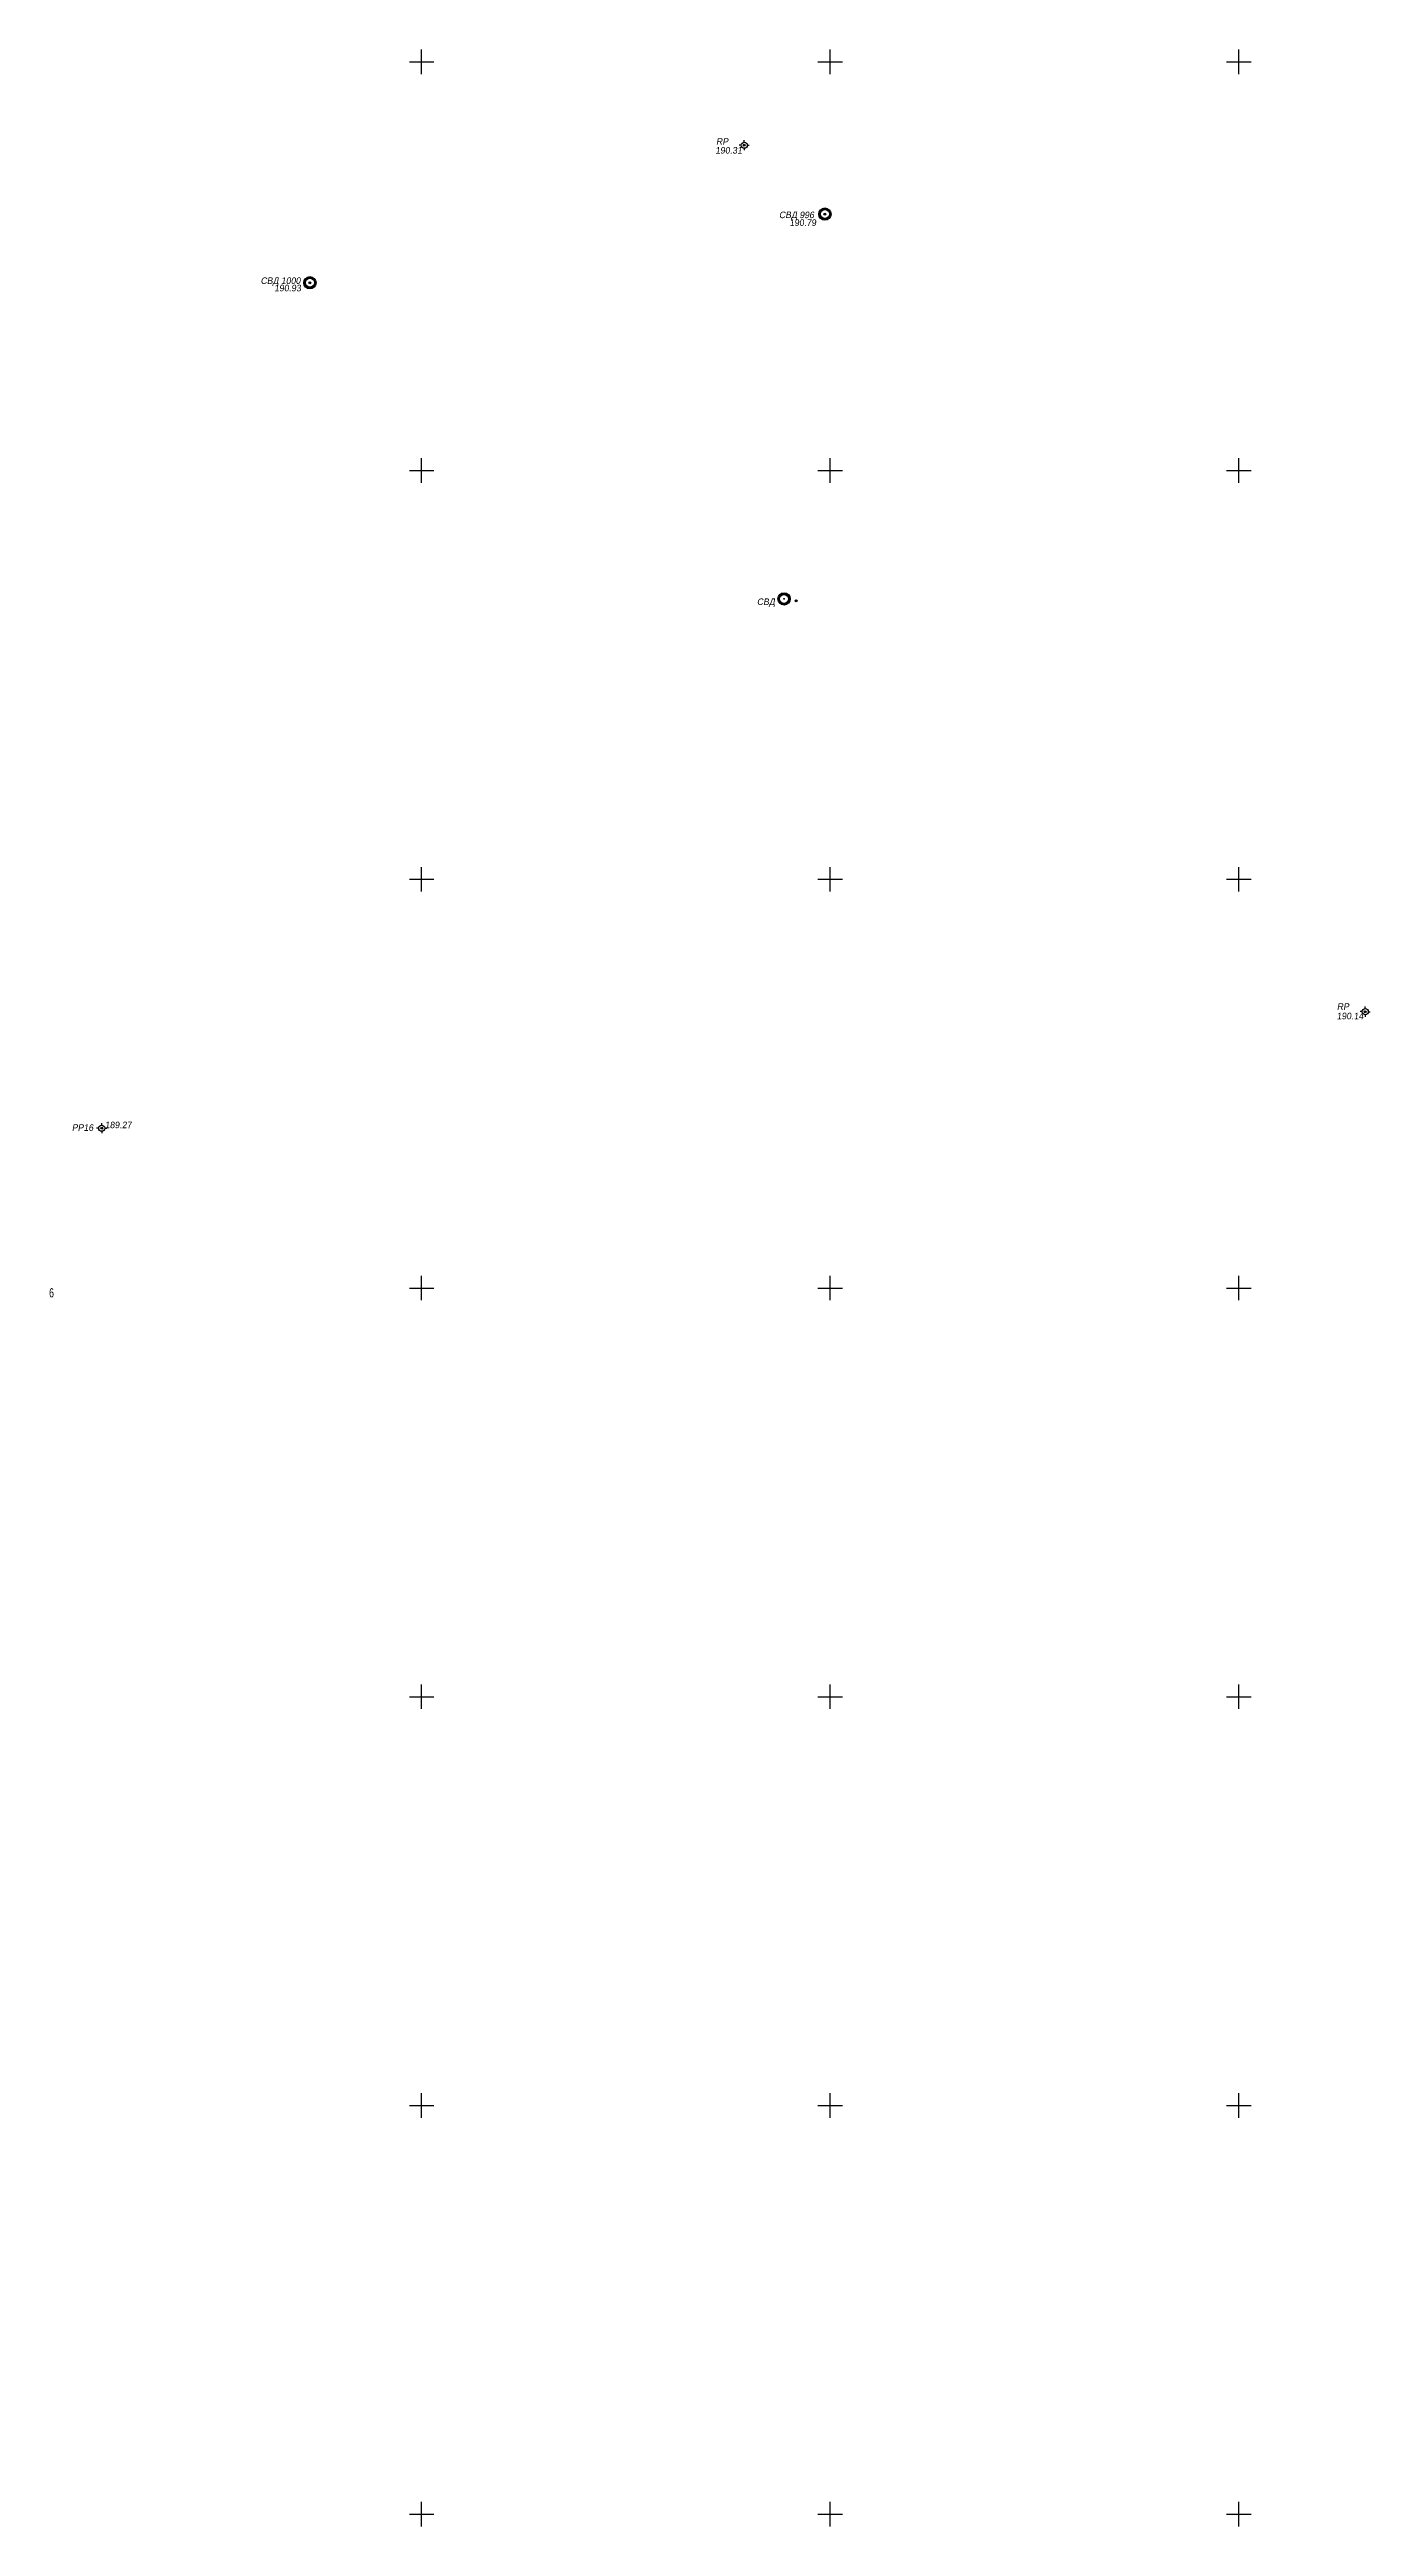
# Model space of a CAD drawing. Header units: millimetres. Extents: x 3233000 to 6468300, y 5635132 to 11269398.
# Drawn here: x 3234018 to 3234664, y 5635194 to 5636406 of the extents above; entities that cross this region are included whole.
import ezdxf
from ezdxf.enums import TextEntityAlignment as Align

# ---------------------------------------------------------------- set-up
doc = ezdxf.new("R2010")
doc.units = ezdxf.units.MM
doc.header["$LTSCALE"] = 2
doc.header["$PDMODE"] = 32
doc.header["$PDSIZE"] = 0.3
doc.linetypes.add('DASHED2', pattern=[9.525, 6.35, -3.175])
for name, color, linetype in [('POINT_OBJ', 7, 'Continuous'), ('ВЫСОТЫ', 7, 'Continuous'), ('ИМЕНА', 7, 'Continuous'), ('кресты', 7, 'Continuous'), ('ПИКЕТЫ', 7, 'Continuous'), ('ПРОМЫШЛЕННЫЕ', 7, 'Continuous'), ('ПУНКТЫ', 7, 'Continuous'), ('ТОКА_СТ', 1, 'Continuous')]:
    doc.layers.add(name, color=color, linetype=linetype)
doc.styles.add('grad', font='grad.shx')
doc.styles.add('universw', font='universw.shx', dxfattribs={"oblique": 10})
doc.styles.add('user', font='symeteo.shx', dxfattribs={"height": 2.5})

# ---------------------------------------------------------------- blocks, each defined once
blk = doc.blocks.new('piket')
at = {"layer": 'ПИКЕТЫ', "linetype": 'Continuous'}
h = blk.add_hatch(color=7, dxfattribs=at)
edge = h.paths.add_edge_path()
edge.add_arc((0, 0), 0.3, 0, 360)
at = {"layer": 'ПИКЕТЫ', "color": 7, "linetype": 'Continuous'}
blk.add_circle((0, 0), 0.3, dxfattribs=at)
at = {"layer": 'ВЫСОТЫ', "style": 'universw', "oblique": 6}
blk.add_attdef('H', (1.88, -0.23), '', height=2, dxfattribs=at)
at = {"layer": 'ИМЕНА', "style": 'universw', "oblique": 10}
blk.add_attdef('NAME', text='', height=2, dxfattribs=at).set_placement((0, 2.37), align=Align.CENTER)
at = {"layer": 'ТОКА_СТ', "style": 'universw', "oblique": 6, "flags": 1}
blk.add_attdef('POINT', text='', height=2, dxfattribs=at).set_placement((0, -2.79), align=Align.CENTER)
blk = doc.blocks.new('89_1')
h = blk.add_hatch(color=256)
h.paths.add_polyline_path([(-1.5, 0, 1), (1.5, 0, 1)])
h.paths.add_polyline_path([(1.1, 0, -1), (-1.1, 0, -1)], flags=16)
h.paths.add_polyline_path([(0.06, 0, -1), (-0.06, 0, -1)], flags=0)
for radius in [1.5, 1.1, 0.0622]:
    blk.add_circle((0, 0), radius)
at = {"color": 7, "linetype": 'Continuous', "style": 'user', "flags": 8}
blk.add_attdef('ddddd', (2.53, -1.14), '', height=2.5, dxfattribs=at)
at = {"color": 7, "linetype": 'Continuous', "style": 'grad', "oblique": 10, "width": 0.7}
for tag, p in [('P37', (6.48, 0.16)), ('P4', (6.45, -2.94))]:
    blk.add_attdef(tag, text='', height=2.5, dxfattribs=at).set_placement(p, align=Align.CENTER)
blk = doc.blocks.new('5_1')
at = {"linetype": 'Continuous'}
h = blk.add_hatch(color=7, dxfattribs=at)
edge = h.paths.add_edge_path()
edge.add_arc((0, 0), 0.0588, 0, 360)
at = {"color": 7, "linetype": 'Continuous'}
for p, q in [((-0.75, 0), (-1.25, 0)), ((0, 0.75), (0, 1.25)), ((0.75, 0), (1.25, 0)), ((0, -0.75), (0, -1.25))]:
    blk.add_line(p, q, dxfattribs=at)
for radius in [0.75, 0.0588]:
    blk.add_circle((0, 0), radius, dxfattribs=at)
at = {"color": 7, "linetype": 'Continuous', "style": 'grad', "oblique": 10, "width": 0.7}
blk.add_attdef('P37', text='', height=2.5, dxfattribs=at).set_placement((-2, 0), align=Align.MIDDLE_RIGHT)
at = {"color": 7, "linetype": 'Continuous', "style": 'user', "flags": 8}
blk.add_attdef('ddddd', text='', height=2.5, dxfattribs=at).set_placement((2, 0), align=Align.MIDDLE_LEFT)
at = {"color": 7, "linetype": 'Continuous', "style": 'grad', "oblique": 10, "width": 0.7}
blk.add_attdef('P4', (2, 0.7), '', height=2.5, dxfattribs=at)
blk.add_attdef('P69', text='', height=2.5, dxfattribs=at).set_placement((2, -0.7), align=Align.TOP_LEFT)

msp = doc.modelspace()

# ---------------------------------------------------------------- linework, layer by layer
at = {"layer": 'POINT_OBJ', "color": 7, "linetype": 'Continuous'}
for p in [(3234357.9, 5636359.2, 190.3), (3234397.4, 5636325.5, 190.8), (3234145.3, 5636291.9, 190.9), (3234377.4, 5636137.2, 190.4), (3234661.9, 5635935.2, 190.1)]:
    msp.add_point(p, dxfattribs=at)
at = {"layer": 'кресты', "color": 7, "linetype": 'Continuous'}
for p, q in [((3234200, 5636394), (3234200, 5636406)), ((3234400, 5636394), (3234400, 5636406)), ((3234600, 5636394), (3234600, 5636406)), ((3234194, 5636400), (3234206, 5636400)), ((3234394, 5636400), (3234406, 5636400)), ((3234594, 5636400), (3234606, 5636400)), ((3234194, 5636200), (3234206, 5636200)), ((3234200, 5636194), (3234200, 5636206)), ((3234394, 5636200), (3234406, 5636200)), ((3234400, 5636194), (3234400, 5636206)), ((3234594, 5636200), (3234606, 5636200)), ((3234600, 5636194), (3234600, 5636206)), ((3234194, 5636000), (3234206, 5636000)), ((3234200, 5635994), (3234200, 5636006)), ((3234394, 5636000), (3234406, 5636000)), ((3234400, 5635994), (3234400, 5636006)), ((3234594, 5636000), (3234606, 5636000)), ((3234600, 5635994), (3234600, 5636006)), ((3234194, 5635800), (3234206, 5635800)), ((3234200, 5635794), (3234200, 5635806)), ((3234394, 5635800), (3234406, 5635800)), ((3234400, 5635794), (3234400, 5635806)), ((3234594, 5635800), (3234606, 5635800)), ((3234600, 5635794), (3234600, 5635806)), ((3234194, 5635600), (3234206, 5635600)), ((3234200, 5635594), (3234200, 5635606)), ((3234394, 5635600), (3234406, 5635600)), ((3234400, 5635594), (3234400, 5635606)), ((3234594, 5635600), (3234606, 5635600)), ((3234597.6, 5635600), (3234602.4, 5635600)), ((3234600, 5635594), (3234600, 5635606)), ((3234600, 5635597.6), (3234600, 5635602.4)), ((3234200, 5635394), (3234200, 5635406)), ((3234400, 5635394), (3234400, 5635406)), ((3234600, 5635394), (3234600, 5635406)), ((3234194, 5635400), (3234206, 5635400)), ((3234394, 5635400), (3234406, 5635400)), ((3234594, 5635400), (3234606, 5635400)), ((3234194, 5635200), (3234206, 5635200)), ((3234200, 5635194), (3234200, 5635206)), ((3234394, 5635200), (3234406, 5635200)), ((3234400, 5635194), (3234400, 5635206)), ((3234594, 5635200), (3234606, 5635200)), ((3234600, 5635194), (3234600, 5635206))]:
    msp.add_line(p, q, dxfattribs=at)
at = {"layer": 'кресты', "color": 7, "linetype": 'DASHED2', "lineweight": 20}
msp.add_point((3234043.4, 5635878.3, 189.3), dxfattribs=at)

# ---------------------------------------------------------------- block references
at = {"layer": 'ПИКЕТЫ', "color": 4}
ref = msp.add_blockref('piket', (3234357.9, 5636359.2, 190.3), dxfattribs=dict(at, xscale=1.6, yscale=1.6, zscale=1.6))
ref.add_attrib('H', '190.31', (3234343.8, 5636355.1, -114.2), dxfattribs={"layer": 'ВЫСОТЫ', "height": 3.2, "style": 'universw', "oblique": 6})
ref.add_attrib('NAME', 'RP', dxfattribs={"layer": 'ИМЕНА', "height": 3.2, "style": 'universw', "oblique": 10}).set_placement((3234347.1, 5636359.4, 190.3), align=Align.CENTER)
ref = msp.add_blockref('piket', (3234397.4, 5636325.5, 190.8), dxfattribs=dict(at, xscale=1.6, yscale=1.6, zscale=1.6))
ref.add_attrib('H', '190.79', (3234380.1, 5636319.7, -114.5), dxfattribs={"layer": 'ВЫСОТЫ', "height": 3.2, "style": 'universw', "oblique": 6})
ref.add_attrib('NAME', 'СВД 996', dxfattribs={"layer": 'ИМЕНА', "height": 3.2, "style": 'universw', "oblique": 10}).set_placement((3234383.5, 5636323.5, 190.8), align=Align.CENTER)
ref = msp.add_blockref('piket', (3234145.3, 5636291.9, 190.9), dxfattribs=dict(at, xscale=1.6, yscale=1.6, zscale=1.6))
ref.add_attrib('H', '190.93', (3234127.9, 5636287.7, -114.6), dxfattribs={"layer": 'ВЫСОТЫ', "height": 3.2, "style": 'universw', "oblique": 6})
ref.add_attrib('NAME', 'СВД 1000', dxfattribs={"layer": 'ИМЕНА', "height": 3.2, "style": 'universw', "oblique": 10}).set_placement((3234130.9, 5636291.3, 190.9), align=Align.CENTER)
ref = msp.add_blockref('piket', (3234383.4, 5636136.3, 190), dxfattribs=dict(at, xscale=1.6, yscale=1.6, zscale=1.6))
ref.add_attrib('NAME', 'СВД ', dxfattribs={"layer": 'ИМЕНА', "height": 3.2, "style": 'universw', "oblique": 10}).set_placement((3234369.1, 5636134.2, 190), align=Align.CENTER)
ref = msp.add_blockref('piket', (3234661.9, 5635935.2, 190.1), dxfattribs=dict(at, xscale=1.6, yscale=1.6, zscale=1.6))
ref.add_attrib('H', '190.14', (3234648, 5635931.5, -114.1), dxfattribs={"layer": 'ВЫСОТЫ', "height": 3.2, "style": 'universw', "oblique": 6})
ref.add_attrib('NAME', 'RP', dxfattribs={"layer": 'ИМЕНА', "height": 3.2, "style": 'universw', "oblique": 10}).set_placement((3234651, 5635936.1, 190.1), align=Align.CENTER)
ref = msp.add_blockref('piket', (3234043.4, 5635878.2, 189.3), dxfattribs=dict(at, xscale=1.6, yscale=1.6, zscale=1.6))
ref.add_attrib('H', '189.27', (3234045, 5635878.2, -113.6), dxfattribs={"layer": 'ВЫСОТЫ', "height": 3.2, "style": 'universw', "oblique": 6})
ref = msp.add_blockref('piket', (3234043.4, 5635878.2, 189.3), dxfattribs=dict(at, xscale=1.6, yscale=1.6, zscale=1.6))
ref.add_attrib('H', '189.27', (3234045, 5635878.2, -113.6), dxfattribs={"layer": 'ВЫСОТЫ', "height": 3.2, "style": 'universw', "oblique": 6})
ref = msp.add_blockref('piket', (3234043.4, 5635878.2, 189.3), dxfattribs=dict(at, xscale=1.6, yscale=1.6, zscale=1.6))
ref.add_attrib('H', '189.27', (3234045, 5635878.2, -113.6), dxfattribs={"layer": 'ВЫСОТЫ', "height": 3.2, "style": 'universw', "oblique": 6})
at = {"layer": 'ПРОМЫШЛЕННЫЕ', "color": 7, "linetype": 'Continuous', "xscale": 2, "yscale": 2, "zscale": 2}
for p, rotation in [((3234397.4, 5636325.5), 11.51308921824984), ((3234145.3, 5636291.9), 359.9224657084385), ((3234377.4, 5636137.2), 337.164673084116)]:
    msp.add_blockref('89_1', p, dxfattribs=dict(at, rotation=rotation))
at = {"layer": 'ПУНКТЫ', "color": 7, "linetype": 'Continuous', "xscale": 2, "yscale": 2, "zscale": 2}
for p, rotation in [((3234357.9, 5636359.2), 0.982932777762484), ((3234661.9, 5635935.2), 358.7693478158524), ((3234043.4, 5635878.2, 189.3), 0.7079295605870272)]:
    msp.add_blockref('5_1', p, dxfattribs=dict(at, rotation=rotation))

# ---------------------------------------------------------------- texts
at = {"layer": 'ИМЕНА', "style": 'universw', "oblique": 10}
msp.add_attdef('PP16', text='', height=3.2, dxfattribs=at).set_placement((3234034, 5635876.9, 190.8), align=Align.CENTER)
at = {"layer": 'ИМЕНА', "color": 0, "style": 'grad', "width": 0.7}
msp.add_attdef('6', text='', height=4.5, dxfattribs=at).set_placement((3234020, 5635795.4), align=Align.RIGHT)

doc.saveas('drawing.dxf')
